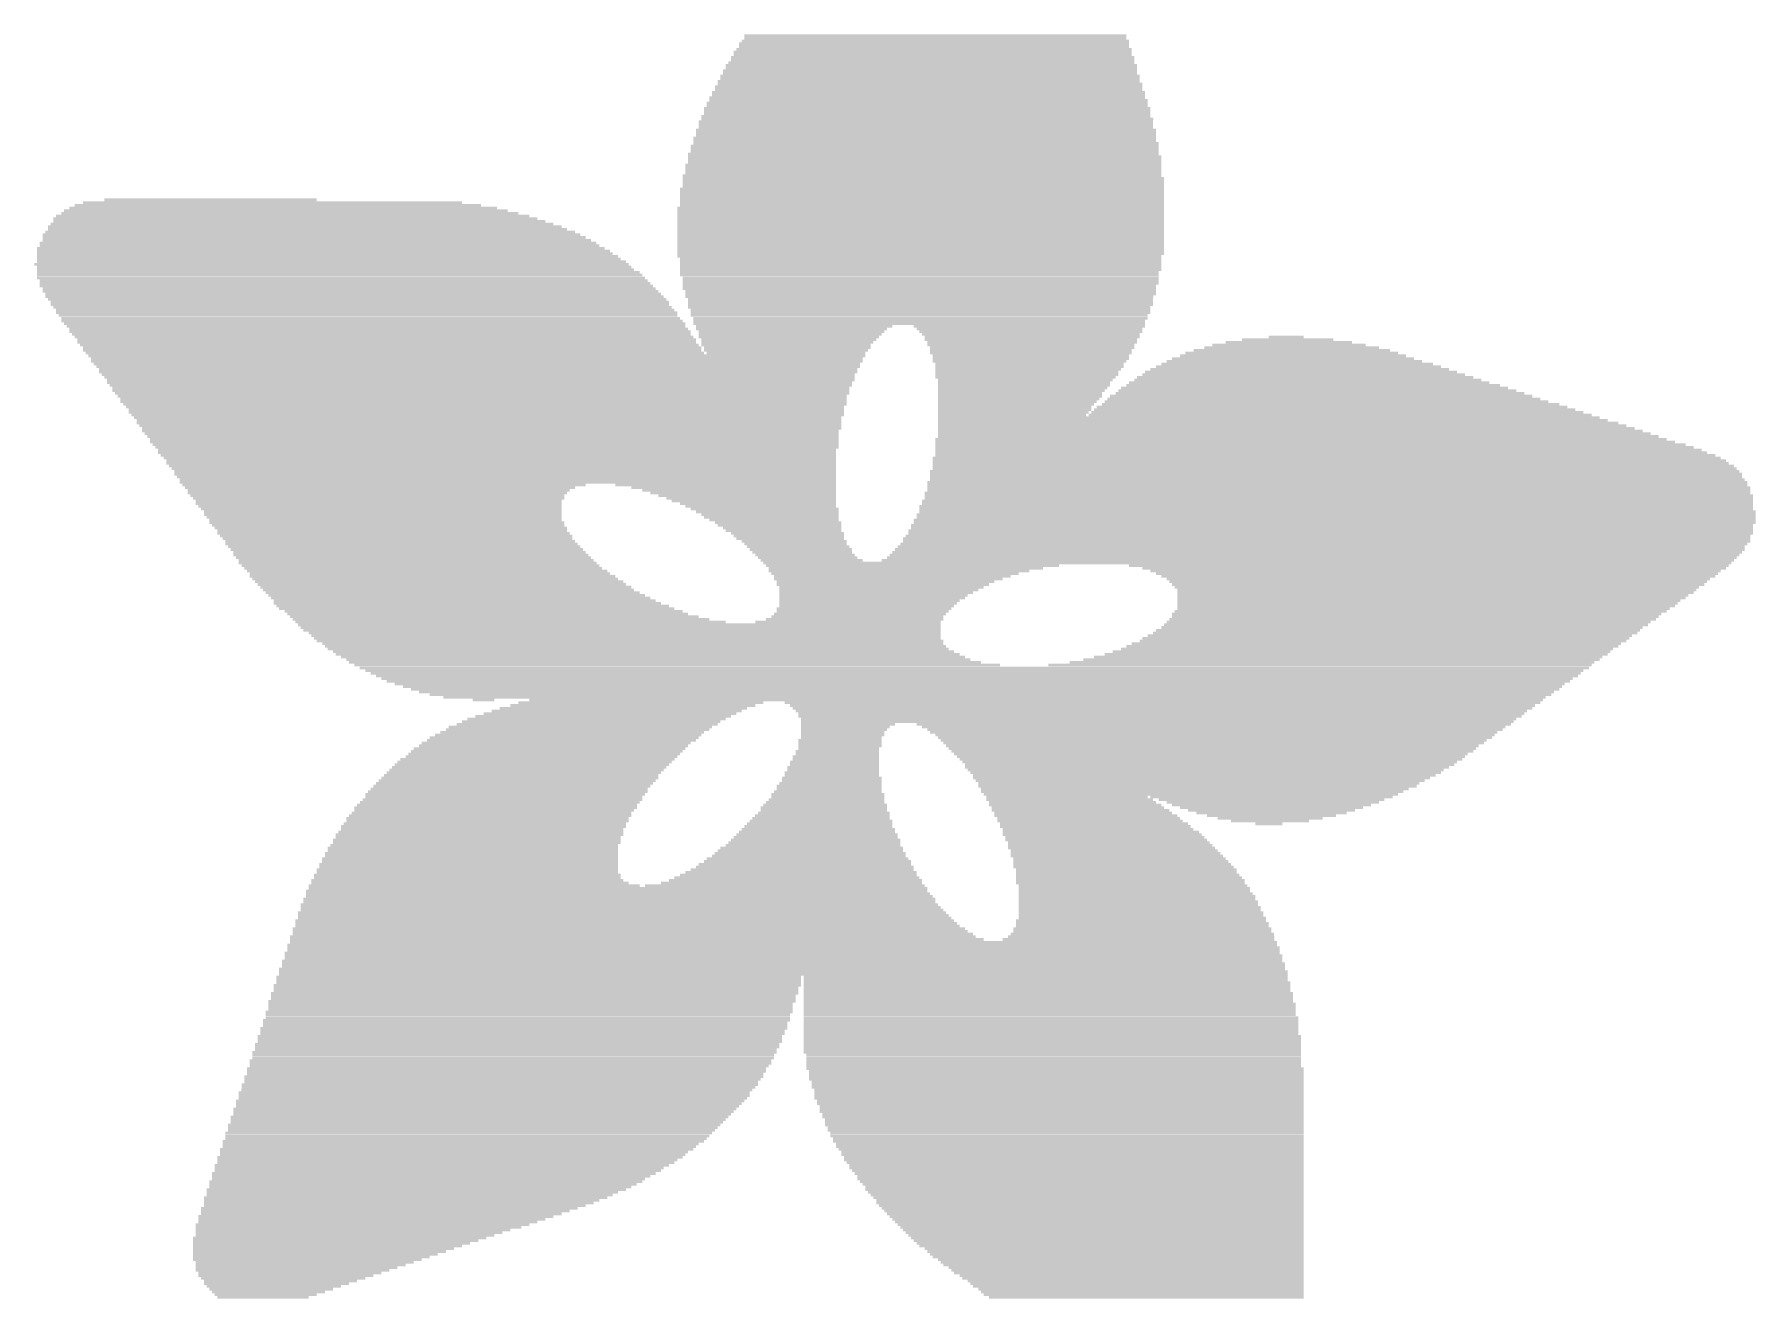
# Model space of a CAD drawing. Extents: x -8.2 to 37.1, y -7.3 to 38.8.
# Drawn here: x 9.394 to 14.271, y 4.914 to 8.495 of the extents above; entities that cross this region are included whole.
import ezdxf

# ---------------------------------------------------------------- set-up
doc = ezdxf.new("R2010")
doc.units = 0
doc.layers.add('21', color=40, linetype='CONTINUOUS')

# ---------------------------------------------------------------- blocks, each defined once
blk = doc.blocks.new('RECT')
blk.add_solid([(-0.5, -0.5), (0.5, -0.5), (-0.5, 0.5), (0.5, 0.5)])

msp = doc.modelspace()

# ---------------------------------------------------------------- block references
at = {"layer": '21'}
for p, xscale, yscale in [((11.9469, 8.4912), 1.082, 0.0076), ((11.9469, 8.4836), 1.082, 0.0076), ((11.9393, 8.4455), 1.1278, 0.0076), ((11.9393, 8.4379), 1.1278, 0.0076), ((11.9431, 8.4531), 1.1202, 0.0076), ((11.9431, 8.4684), 1.1049, 0.0076), ((11.9431, 8.4608), 1.1049, 0.0077), ((11.9469, 8.476), 1.0972, 0.0076), ((11.9317, 8.3922), 1.1735, 0.0076), ((11.9317, 8.3846), 1.1735, 0.0077), ((11.9355, 8.4074), 1.1659, 0.0076), ((11.9355, 8.3998), 1.1659, 0.0076), ((11.9355, 8.415), 1.1506, 0.0076), ((11.9393, 8.4303), 1.143, 0.0076), ((11.9393, 8.4227), 1.143, 0.0077), ((11.9279, 8.3465), 1.2115, 0.0077), ((11.9279, 8.3388), 1.2115, 0.0076), ((11.9279, 8.3617), 1.1963, 0.0076), ((11.9317, 8.3541), 1.2039, 0.0076), ((11.9317, 8.3769), 1.1887, 0.0076), ((11.9317, 8.3693), 1.1887, 0.0076), ((11.9241, 8.3007), 1.2497, 0.0076), ((11.9241, 8.2931), 1.2497, 0.0076), ((11.9241, 8.316), 1.2345, 0.0076), ((11.9279, 8.3084), 1.2421, 0.0077), ((11.9279, 8.3312), 1.2269, 0.0076), ((11.9279, 8.3236), 1.2269, 0.0076), ((11.9202, 8.2474), 1.2878, 0.0076), ((11.9202, 8.2398), 1.2878, 0.0076), ((11.9203, 8.2626), 1.2725, 0.0076), ((11.9241, 8.255), 1.2801, 0.0076), ((11.9241, 8.2855), 1.2649, 0.0076), ((11.9241, 8.2779), 1.2649, 0.0076), ((11.9241, 8.2703), 1.2649, 0.0077), ((11.9164, 8.2017), 1.3106, 0.0076), ((11.9164, 8.1941), 1.3106, 0.0077), ((11.9202, 8.2245), 1.303, 0.0076), ((11.9202, 8.2169), 1.303, 0.0076), ((11.9202, 8.2093), 1.303, 0.0076), ((11.9202, 8.2322), 1.2878, 0.0077), ((11.9127, 8.156), 1.3335, 0.0077), ((11.9165, 8.1483), 1.3411, 0.0076), ((11.9165, 8.1407), 1.3411, 0.0076), ((11.9165, 8.1788), 1.3259, 0.0076), ((11.9165, 8.1712), 1.3259, 0.0076), ((11.9165, 8.1636), 1.3259, 0.0076), ((11.9203, 8.1864), 1.3183, 0.0076), ((11.9088, 8.095), 1.3564, 0.0076), ((11.9126, 8.1255), 1.3488, 0.0076), ((11.9126, 8.1179), 1.3488, 0.0077), ((11.9126, 8.1102), 1.3488, 0.0076), ((11.9126, 8.1026), 1.3488, 0.0076), ((11.9165, 8.1331), 1.3411, 0.0076), ((11.9088, 8.0569), 1.3716, 0.0076), ((11.9088, 8.0493), 1.3716, 0.0076), ((11.9126, 8.0874), 1.364, 0.0076), ((11.9126, 8.0798), 1.364, 0.0077), ((11.9126, 8.0721), 1.364, 0.0076), ((11.9126, 8.0645), 1.364, 0.0076), ((10.1067, 7.9959), 1.2573, 0.0076), ((10.0991, 8.0036), 1.2115, 0.0077), ((10.0838, 8.0112), 1.1506, 0.0076), ((10.0686, 8.0188), 1.0744, 0.0076), ((9.8933, 8.0264), 0.602, 0.0076), ((11.905, 8.0036), 1.3792, 0.0077), ((11.905, 7.9959), 1.3792, 0.0076), ((11.9088, 8.0417), 1.3716, 0.0077), ((11.9088, 8.034), 1.3716, 0.0076), ((11.9088, 8.0264), 1.3716, 0.0076), ((11.9088, 8.0188), 1.3716, 0.0076), ((11.9088, 8.0112), 1.3716, 0.0076), ((10.16, 7.9502), 1.4554, 0.0076), ((10.1524, 7.9578), 1.425, 0.0076), ((10.1333, 7.9731), 1.3716, 0.0076), ((10.1448, 7.9655), 1.3945, 0.0077), ((10.1258, 7.9807), 1.3411, 0.0076), ((10.1181, 7.9883), 1.2954, 0.0076), ((11.905, 7.9883), 1.3792, 0.0076), ((11.905, 7.9807), 1.3792, 0.0076), ((11.905, 7.9731), 1.3792, 0.0076), ((11.905, 7.9655), 1.3792, 0.0077), ((11.905, 7.9578), 1.3792, 0.0076), ((11.905, 7.9502), 1.3792, 0.0076), ((10.1981, 7.9045), 1.5774, 0.0076), ((10.2019, 7.8969), 1.585, 0.0076), ((10.1791, 7.9274), 1.524, 0.0077), ((10.1867, 7.9197), 1.5392, 0.0076), ((10.1943, 7.9121), 1.5544, 0.0076), ((10.1753, 7.935), 1.5011, 0.0076), ((10.1677, 7.9426), 1.4707, 0.0076), ((11.905, 7.9426), 1.3792, 0.0076), ((11.905, 7.935), 1.3792, 0.0076), ((11.905, 7.9274), 1.3792, 0.0077), ((11.905, 7.9197), 1.3792, 0.0076), ((11.905, 7.9121), 1.3792, 0.0076), ((11.905, 7.9045), 1.3792, 0.0076), ((11.905, 7.8969), 1.3792, 0.0076), ((10.2057, 7.8893), 1.6078, 0.0077), ((10.2134, 7.8816), 1.6231, 0.0076), ((10.2172, 7.874), 1.6307, 0.0076), ((10.2248, 7.8664), 1.6459, 0.0076), ((10.2286, 7.8588), 1.6536, 0.0076), ((10.2362, 7.8512), 1.6688, 0.0077), ((11.905, 7.8893), 1.3792, 0.0077), ((11.905, 7.8816), 1.3792, 0.0076), ((11.905, 7.874), 1.3792, 0.0076), ((11.9012, 7.8664), 1.3716, 0.0076), ((11.905, 7.8588), 1.364, 0.0076), ((11.905, 7.8512), 1.364, 0.0077), ((10.2362, 7.8435), 1.684, 0.0076), ((10.2438, 7.8359), 1.684, 0.0076), ((10.2477, 7.8283), 1.6917, 0.0076), ((10.2553, 7.8207), 1.7069, 0.0076), ((10.2591, 7.8131), 1.7145, 0.0077), ((10.2629, 7.8054), 1.7221, 0.0076), ((11.905, 7.8435), 1.364, 0.0076), ((11.905, 7.8359), 1.364, 0.0076), ((11.905, 7.8283), 1.364, 0.0076), ((11.9012, 7.8207), 1.3564, 0.0076), ((11.9012, 7.8131), 1.3564, 0.0077), ((11.905, 7.8054), 1.3488, 0.0076), ((10.2705, 7.7978), 1.7222, 0.0076), ((10.2743, 7.7902), 1.7298, 0.0076), ((10.2781, 7.7826), 1.7374, 0.0076), ((10.2858, 7.775), 1.7373, 0.0077), ((10.2896, 7.7673), 1.7449, 0.0076), ((10.2972, 7.7597), 1.745, 0.0076), ((10.301, 7.7521), 1.7526, 0.0076), ((11.905, 7.7978), 1.3488, 0.0076), ((11.905, 7.7902), 1.3488, 0.0076), ((11.9012, 7.7826), 1.3411, 0.0076), ((11.9012, 7.775), 1.3411, 0.0077), ((11.905, 7.7673), 1.3335, 0.0076), ((11.905, 7.7597), 1.3335, 0.0076), ((11.9012, 7.7521), 1.3259, 0.0076), ((10.3086, 7.7445), 1.7526, 0.0076), ((10.3162, 7.7369), 1.7526, 0.0077), ((10.3162, 7.7292), 1.7526, 0.0076), ((10.3238, 7.7216), 1.7526, 0.0076), ((10.3315, 7.714), 1.7526, 0.0076), ((10.3353, 7.7064), 1.7602, 0.0076), ((11.905, 7.7445), 1.3182, 0.0076), ((11.905, 7.7369), 1.3182, 0.0077), ((11.905, 7.7292), 1.3182, 0.0076), ((11.9012, 7.7216), 1.3106, 0.0076), ((11.905, 7.714), 1.303, 0.0076), ((11.905, 7.7064), 1.303, 0.0076), ((10.3391, 7.6988), 1.7526, 0.0077), ((10.3467, 7.6911), 1.7526, 0.0076), ((10.3505, 7.6835), 1.7602, 0.0076), ((10.3581, 7.6759), 1.7602, 0.0076), ((10.3619, 7.6683), 1.7526, 0.0076), ((10.3696, 7.6607), 1.7526, 0.0077), ((10.3734, 7.653), 1.7602, 0.0076), ((11.9012, 7.6988), 1.2954, 0.0077), ((11.905, 7.6911), 1.2878, 0.0076), ((11.9012, 7.6835), 1.2802, 0.0076), ((11.9012, 7.6759), 1.2802, 0.0076), ((11.5392, 7.6607), 0.541, 0.0077), ((11.5469, 7.6683), 0.5563, 0.0076), ((11.5392, 7.653), 0.5258, 0.0076), ((12.2136, 7.6683), 0.6554, 0.0076), ((12.2136, 7.6607), 0.64, 0.0077), ((12.2174, 7.653), 0.6324, 0.0076), ((10.3772, 7.6454), 1.7526, 0.0076), ((10.3848, 7.6378), 1.7526, 0.0076), ((10.3924, 7.6302), 1.7526, 0.0076), ((10.3924, 7.6226), 1.7526, 0.0077), ((10.4, 7.6149), 1.7526, 0.0076), ((10.4077, 7.6073), 1.7526, 0.0076), ((11.5354, 7.6454), 0.5182, 0.0076), ((11.5316, 7.6378), 0.5106, 0.0076), ((11.5278, 7.6226), 0.4876, 0.0077), ((11.524, 7.6149), 0.48, 0.0076), ((11.5317, 7.6302), 0.4953, 0.0076), ((11.5278, 7.6073), 0.4724, 0.0076), ((12.2174, 7.6454), 0.6172, 0.0076), ((12.2212, 7.6378), 0.6096, 0.0076), ((12.2174, 7.6302), 0.602, 0.0076), ((12.2212, 7.6226), 0.5944, 0.0077), ((12.2174, 7.6149), 0.5868, 0.0076), ((12.2213, 7.6073), 0.5791, 0.0076), ((12.9566, 7.6073), 0.4953, 0.0076), ((12.9489, 7.6149), 0.4343, 0.0076), ((12.9489, 7.6226), 0.3581, 0.0077), ((12.9451, 7.6302), 0.2591, 0.0076), ((12.9413, 7.6378), 0.099, 0.0076), ((10.4077, 7.5997), 1.7526, 0.0076), ((10.4153, 7.5921), 1.7526, 0.0076), ((10.6477, 7.5845), 2.2022, 0.0077), ((10.6477, 7.5768), 2.187, 0.0076), ((10.6477, 7.5692), 2.187, 0.0076), ((10.6477, 7.5616), 2.1717, 0.0076), ((11.524, 7.5997), 0.4648, 0.0076), ((11.524, 7.5921), 0.4496, 0.0076), ((12.2175, 7.5997), 0.5715, 0.0076), ((12.2175, 7.5921), 0.5715, 0.0076), ((12.2174, 7.5845), 0.5562, 0.0077), ((12.2174, 7.5768), 0.5562, 0.0076), ((12.2136, 7.5692), 0.5486, 0.0076), ((12.2136, 7.5616), 0.5334, 0.0076), ((12.9718, 7.5616), 0.7696, 0.0076), ((12.9642, 7.5692), 0.7239, 0.0076), ((12.9604, 7.5768), 0.6858, 0.0076), ((12.9604, 7.5845), 0.6401, 0.0077), ((12.9566, 7.5921), 0.6019, 0.0076), ((12.9566, 7.5997), 0.5563, 0.0076), ((10.6515, 7.554), 2.164, 0.0076), ((10.6515, 7.5464), 2.1488, 0.0077), ((10.6515, 7.5387), 2.1488, 0.0076), ((10.6515, 7.5311), 2.1336, 0.0076), ((10.6553, 7.5235), 2.126, 0.0076), ((10.6591, 7.5159), 2.1184, 0.0076), ((10.6553, 7.5083), 2.1108, 0.0077), ((12.2136, 7.554), 0.5334, 0.0076), ((12.2098, 7.5464), 0.5258, 0.0077), ((12.206, 7.5387), 0.5182, 0.0076), ((12.206, 7.5311), 0.5182, 0.0076), ((12.2022, 7.5235), 0.5105, 0.0076), ((12.2022, 7.5159), 0.4953, 0.0076), ((12.1984, 7.5083), 0.4877, 0.0077), ((13.0061, 7.5083), 1.0211, 0.0077), ((13.0023, 7.5159), 0.983, 0.0076), ((12.9947, 7.5235), 0.9525, 0.0076), ((12.9908, 7.5311), 0.9144, 0.0076), ((12.9832, 7.5387), 0.8839, 0.0076), ((12.9794, 7.5464), 0.8458, 0.0077), ((12.9756, 7.554), 0.8078, 0.0076), ((10.6592, 7.5006), 2.1031, 0.0076), ((10.6592, 7.493), 2.0879, 0.0076), ((10.6592, 7.4854), 2.0879, 0.0076), ((10.663, 7.4778), 2.0803, 0.0076), ((10.6629, 7.4702), 2.065, 0.0077), ((10.6667, 7.4625), 2.0574, 0.0076), ((12.1984, 7.5006), 0.4877, 0.0076), ((12.1946, 7.493), 0.4801, 0.0076), ((12.1908, 7.4854), 0.4725, 0.0076), ((12.1869, 7.4778), 0.4648, 0.0076), ((12.1869, 7.4702), 0.4648, 0.0077), ((12.1831, 7.4625), 0.4572, 0.0076), ((13.048, 7.4625), 1.2268, 0.0076), ((13.0404, 7.4702), 1.1963, 0.0077), ((13.0366, 7.4778), 1.1583, 0.0076), ((13.029, 7.4854), 1.1277, 0.0076), ((13.0213, 7.493), 1.0973, 0.0076), ((13.0175, 7.5006), 1.0592, 0.0076), ((10.6667, 7.4549), 2.0574, 0.0076), ((10.6706, 7.4473), 2.0497, 0.0076), ((10.6706, 7.4397), 2.0345, 0.0076), ((10.6744, 7.4321), 2.0269, 0.0077), ((10.6744, 7.4244), 2.0269, 0.0076), ((10.6782, 7.4168), 2.0193, 0.0076), ((10.6782, 7.4092), 2.0041, 0.0076), ((12.1793, 7.4549), 0.4496, 0.0076), ((12.1755, 7.4473), 0.442, 0.0076), ((12.1717, 7.4397), 0.4344, 0.0076), ((12.1717, 7.4321), 0.4344, 0.0077), ((12.1679, 7.4244), 0.4267, 0.0076), ((12.1641, 7.4168), 0.4191, 0.0076), ((12.8918, 7.4092), 1.8745, 0.0076), ((13.0937, 7.4168), 1.425, 0.0076), ((13.0861, 7.4244), 1.3944, 0.0076), ((13.0785, 7.4321), 1.364, 0.0077), ((13.0709, 7.4397), 1.3335, 0.0076), ((13.067, 7.4473), 1.2954, 0.0076), ((13.0556, 7.4549), 1.2573, 0.0076), ((10.682, 7.4016), 1.9964, 0.0076), ((10.682, 7.394), 1.9964, 0.0077), ((10.6858, 7.3863), 1.9888, 0.0076), ((10.6896, 7.3787), 1.9812, 0.0076), ((10.6858, 7.3711), 1.9736, 0.0076), ((10.6896, 7.3635), 1.966, 0.0076), ((12.9184, 7.394), 1.9279, 0.0077), ((12.9527, 7.3711), 1.9965, 0.0076), ((12.9032, 7.4016), 1.8974, 0.0076), ((12.9299, 7.3863), 1.9507, 0.0076), ((12.9413, 7.3787), 1.9736, 0.0076), ((12.9642, 7.3635), 2.0193, 0.0076), ((10.6934, 7.3559), 1.9584, 0.0077), ((10.6973, 7.3482), 1.9507, 0.0076), ((10.6973, 7.3406), 1.9507, 0.0076), ((10.7011, 7.333), 1.9431, 0.0076), ((10.7049, 7.3254), 1.9355, 0.0076), ((10.7049, 7.3178), 1.9203, 0.0077), ((12.9832, 7.3482), 2.0726, 0.0076), ((12.9947, 7.3406), 2.0955, 0.0076), ((13.0099, 7.333), 2.126, 0.0076), ((13.0213, 7.3254), 2.1488, 0.0076), ((13.0328, 7.3178), 2.1717, 0.0077), ((12.9756, 7.3559), 2.0422, 0.0077), ((10.7049, 7.3101), 1.9203, 0.0076), ((10.7087, 7.3025), 1.9127, 0.0076), ((10.7125, 7.2949), 1.905, 0.0076), ((10.7163, 7.2873), 1.8974, 0.0076), ((10.7163, 7.2797), 1.8974, 0.0077), ((10.7201, 7.272), 1.8898, 0.0076), ((10.7239, 7.2644), 1.8822, 0.0076), ((13.0556, 7.2949), 2.2326, 0.0076), ((13.0633, 7.2873), 2.2479, 0.0076), ((13.0671, 7.2797), 2.2555, 0.0077), ((13.0747, 7.272), 2.2707, 0.0076), ((13.0785, 7.2644), 2.2784, 0.0076), ((13.0404, 7.3101), 2.1869, 0.0076), ((13.0518, 7.3025), 2.2098, 0.0076), ((10.7277, 7.2568), 1.8746, 0.0076), ((10.7277, 7.2492), 1.8746, 0.0076), ((10.7316, 7.2416), 1.8669, 0.0077), ((10.7354, 7.2339), 1.8593, 0.0076), ((10.7354, 7.2263), 1.8593, 0.0076), ((10.3848, 7.2187), 1.143, 0.0076), ((11.3526, 7.2187), 0.6249, 0.0076), ((13.0861, 7.2263), 2.3241, 0.0076), ((13.0861, 7.2187), 2.3241, 0.0076), ((13.0785, 7.2568), 2.2936, 0.0076), ((13.0823, 7.2492), 2.3012, 0.0076), ((13.0823, 7.2416), 2.3012, 0.0077), ((13.0861, 7.2339), 2.3088, 0.0076), ((10.3734, 7.2111), 1.1049, 0.0076), ((10.3696, 7.2035), 1.0821, 0.0077), ((10.3658, 7.1958), 1.0745, 0.0076), ((10.3658, 7.1882), 1.0591, 0.0076), ((10.3696, 7.1806), 1.0515, 0.0076), ((10.3696, 7.173), 1.0363, 0.0076), ((10.3696, 7.1654), 1.0363, 0.0077), ((11.3754, 7.2111), 0.5792, 0.0076), ((11.3907, 7.2035), 0.5487, 0.0077), ((11.4021, 7.1958), 0.5258, 0.0076), ((11.4135, 7.1882), 0.503, 0.0076), ((11.425, 7.1806), 0.4801, 0.0076), ((11.4326, 7.173), 0.4649, 0.0076), ((11.444, 7.1654), 0.442, 0.0077), ((13.0861, 7.173), 2.3546, 0.0076), ((13.0861, 7.1654), 2.3546, 0.0077), ((13.0861, 7.1958), 2.3394, 0.0076), ((13.0899, 7.1882), 2.347, 0.0076), ((13.0899, 7.1806), 2.347, 0.0076), ((13.0899, 7.2111), 2.3318, 0.0076), ((13.0899, 7.2035), 2.3318, 0.0077), ((10.3734, 7.1577), 1.0287, 0.0076), ((10.3772, 7.1501), 1.0211, 0.0076), ((10.381, 7.1425), 1.0134, 0.0076), ((10.381, 7.1349), 1.0134, 0.0076), ((10.3848, 7.1273), 1.0058, 0.0077), ((10.3886, 7.1196), 0.9982, 0.0076), ((11.4516, 7.1577), 0.4268, 0.0076), ((11.4631, 7.1501), 0.4191, 0.0076), ((11.4707, 7.1425), 0.4039, 0.0076), ((11.4783, 7.1349), 0.3886, 0.0076), ((11.4821, 7.1273), 0.381, 0.0077), ((11.4897, 7.1196), 0.3658, 0.0076), ((13.0785, 7.1196), 2.3851, 0.0076), ((13.0823, 7.1349), 2.3774, 0.0076), ((13.0823, 7.1273), 2.3774, 0.0077), ((13.0823, 7.1577), 2.3622, 0.0076), ((13.0823, 7.1501), 2.3622, 0.0076), ((13.0861, 7.1425), 2.3698, 0.0076), ((10.3924, 7.112), 1.0058, 0.0076), ((10.3962, 7.1044), 0.9982, 0.0076), ((10.4039, 7.0968), 0.9983, 0.0076), ((10.4077, 7.0892), 0.9906, 0.0077), ((10.4115, 7.0815), 0.9982, 0.0076), ((10.4191, 7.0739), 0.9982, 0.0076), ((11.5012, 7.112), 0.3581, 0.0076), ((11.505, 7.1044), 0.3505, 0.0076), ((11.5126, 7.0968), 0.3353, 0.0076), ((11.5164, 7.0892), 0.3277, 0.0077), ((11.5278, 7.0815), 0.32, 0.0076), ((11.5316, 7.0739), 0.3124, 0.0076), ((13.0595, 7.0739), 2.3927, 0.0076), ((13.0671, 7.0892), 2.3927, 0.0077), ((13.0671, 7.0815), 2.3927, 0.0076), ((13.0709, 7.1044), 2.3851, 0.0076), ((13.0709, 7.0968), 2.3851, 0.0076), ((13.0785, 7.112), 2.3851, 0.0076), ((10.4229, 7.0663), 0.9906, 0.0076), ((10.4305, 7.0587), 0.9906, 0.0076), ((10.4343, 7.0511), 0.9982, 0.0077), ((10.442, 7.0434), 0.9983, 0.0076), ((10.4496, 7.0358), 0.9982, 0.0076), ((10.4572, 7.0282), 0.9982, 0.0076), ((10.461, 7.0206), 1.0058, 0.0076), ((11.5354, 7.0663), 0.3048, 0.0076), ((11.5469, 7.0587), 0.2971, 0.0076), ((11.5507, 7.0511), 0.2895, 0.0077), ((11.5583, 7.0434), 0.2896, 0.0076), ((11.5659, 7.0358), 0.2896, 0.0076), ((11.5697, 7.0282), 0.282, 0.0076), ((11.5774, 7.0206), 0.2819, 0.0076), ((13.0213, 7.0206), 2.4079, 0.0076), ((13.029, 7.0282), 2.4079, 0.0076), ((13.0366, 7.0358), 2.4079, 0.0076), ((13.0404, 7.0434), 2.4003, 0.0076), ((13.048, 7.0511), 2.4003, 0.0077), ((13.0556, 7.0663), 2.4003, 0.0076), ((13.0556, 7.0587), 2.4003, 0.0076), ((10.4686, 7.013), 1.0058, 0.0077), ((10.4763, 7.0053), 1.0059, 0.0076), ((10.4801, 6.9977), 1.0135, 0.0076), ((10.4877, 6.9901), 1.0135, 0.0076), ((10.4953, 6.9825), 1.0134, 0.0076), ((10.5068, 6.9748), 1.0211, 0.0077), ((11.585, 7.013), 0.2819, 0.0077), ((11.5964, 7.0053), 0.2896, 0.0076), ((12.8308, 6.9977), 2.7432, 0.0076), ((11.8821, 6.9901), 0.8306, 0.0076), ((11.8631, 6.9825), 0.7772, 0.0076), ((11.8441, 6.9748), 0.7391, 0.0077), ((13.0023, 7.0053), 2.4155, 0.0076), ((13.0137, 7.013), 2.408, 0.0077), ((13.3452, 6.9901), 1.6993, 0.0076), ((13.3604, 6.9825), 1.6536, 0.0076), ((13.3642, 6.9748), 1.6154, 0.0077), ((10.5144, 6.9672), 1.0211, 0.0076), ((10.522, 6.9596), 1.0363, 0.0076), ((10.5296, 6.952), 1.0363, 0.0076), ((10.541, 6.9444), 1.044, 0.0076), ((10.5487, 6.9367), 1.0439, 0.0077), ((10.5601, 6.9291), 1.0515, 0.0076), ((10.5677, 6.9215), 1.0516, 0.0076), ((11.8326, 6.9672), 0.701, 0.0076), ((11.825, 6.9596), 0.6706, 0.0076), ((11.8136, 6.952), 0.6477, 0.0076), ((11.8059, 6.9444), 0.6172, 0.0076), ((11.7983, 6.9367), 0.602, 0.0077), ((11.7945, 6.9291), 0.5792, 0.0076), ((11.7869, 6.9215), 0.5639, 0.0076), ((13.368, 6.9672), 1.5926, 0.0076), ((13.3719, 6.9596), 1.5697, 0.0076), ((13.3719, 6.952), 1.5393, 0.0076), ((13.3718, 6.9444), 1.524, 0.0076), ((13.3719, 6.9367), 1.5087, 0.0077), ((13.3681, 6.9291), 1.4859, 0.0076), ((13.3681, 6.9215), 1.4707, 0.0076), ((10.5791, 6.9139), 1.0592, 0.0076), ((10.5905, 6.9063), 1.0668, 0.0076), ((10.602, 6.8986), 1.0744, 0.0077), ((10.6134, 6.891), 1.082, 0.0076), ((10.6211, 6.8834), 1.0973, 0.0076), ((10.6363, 6.8758), 1.1125, 0.0076), ((11.7793, 6.9139), 0.5487, 0.0076), ((11.7716, 6.9063), 0.5334, 0.0076), ((11.7678, 6.8986), 0.5258, 0.0077), ((11.7602, 6.891), 0.5106, 0.0076), ((11.7564, 6.8834), 0.503, 0.0076), ((11.7526, 6.8758), 0.4953, 0.0076), ((13.3642, 6.9139), 1.463, 0.0076), ((13.3566, 6.9063), 1.4478, 0.0076), ((13.3528, 6.8986), 1.4402, 0.0077), ((13.3452, 6.891), 1.4249, 0.0076), ((13.3414, 6.8834), 1.4173, 0.0076), ((13.3376, 6.8758), 1.4097, 0.0076), ((10.6477, 6.8682), 1.1202, 0.0076), ((10.6668, 6.8605), 1.1277, 0.0077), ((10.6782, 6.8529), 1.1354, 0.0076), ((10.6972, 6.8453), 1.1582, 0.0076), ((10.7163, 6.8377), 1.1811, 0.0076), ((10.7429, 6.8301), 1.2192, 0.0076), ((11.6993, 6.8301), 0.5257, 0.0076), ((11.7183, 6.8377), 0.503, 0.0076), ((11.726, 6.8453), 0.4877, 0.0076), ((11.7336, 6.8529), 0.4877, 0.0076), ((11.745, 6.8682), 0.4953, 0.0076), ((11.7412, 6.8605), 0.4877, 0.0077), ((13.288, 6.8301), 1.3716, 0.0076), ((13.2995, 6.8377), 1.3793, 0.0076), ((13.3109, 6.8529), 1.3868, 0.0076), ((13.3071, 6.8453), 1.3792, 0.0076), ((13.3223, 6.8605), 1.3944, 0.0077), ((13.33, 6.8682), 1.3945, 0.0076), ((11.0516, 6.8224), 1.8211, 0.0077), ((11.0554, 6.8148), 1.8135, 0.0076), ((11.0592, 6.8072), 1.8059, 0.0076), ((11.0668, 6.7996), 1.7907, 0.0076), ((11.0706, 6.792), 1.783, 0.0076), ((11.0744, 6.7844), 1.7754, 0.0077), ((11.0821, 6.7767), 1.7755, 0.0076), ((13.2156, 6.7767), 1.3792, 0.0076), ((13.2233, 6.7844), 1.3793, 0.0077), ((13.2347, 6.792), 1.3716, 0.0076), ((13.2499, 6.7996), 1.3716, 0.0076), ((13.2575, 6.8072), 1.3716, 0.0076), ((13.269, 6.8148), 1.364, 0.0076), ((13.2804, 6.8224), 1.3716, 0.0077), ((11.0897, 6.7691), 1.7603, 0.0076), ((11.0973, 6.7615), 1.7602, 0.0076), ((11.1049, 6.7539), 1.7602, 0.0076), ((11.1201, 6.7463), 1.7602, 0.0077), ((11.1316, 6.7386), 1.7679, 0.0076), ((11.1468, 6.731), 1.7678, 0.0076), ((13.1166, 6.731), 1.4402, 0.0076), ((13.1395, 6.7386), 1.4249, 0.0076), ((13.1547, 6.7463), 1.4097, 0.0077), ((13.1699, 6.7539), 1.3944, 0.0076), ((13.1852, 6.7615), 1.3945, 0.0076), ((13.1966, 6.7691), 1.3868, 0.0076), ((11.1621, 6.7234), 1.7679, 0.0076), ((11.1811, 6.7158), 1.7907, 0.0076), ((11.2154, 6.7082), 1.8288, 0.0077), ((12.0574, 6.7005), 3.4824, 0.0076), ((12.0574, 6.6929), 3.4518, 0.0076), ((12.0612, 6.6853), 3.429, 0.0076), ((12.065, 6.6777), 3.4062, 0.0076), ((13.0366, 6.7082), 1.5393, 0.0077), ((13.0709, 6.7158), 1.4859, 0.0076), ((13.0975, 6.7234), 1.463, 0.0076), ((12.065, 6.6701), 3.3756, 0.0077), ((12.0688, 6.6624), 3.3528, 0.0076), ((12.0727, 6.6548), 3.3147, 0.0076), ((12.0803, 6.6472), 3.2843, 0.0076), ((12.0879, 6.6396), 3.2537, 0.0076), ((12.0917, 6.632), 3.2156, 0.0077), ((12.1031, 6.6243), 3.1776, 0.0076), ((12.1145, 6.6167), 3.1242, 0.0076), ((10.6668, 6.6091), 0.0609, 0.0076), ((11.063, 6.5862), 0.701, 0.0076), ((11.0897, 6.5939), 0.6935, 0.0077), ((11.1125, 6.6015), 0.6934, 0.0076), ((12.2327, 6.6091), 2.8727, 0.0076), ((12.5908, 6.6015), 2.1412, 0.0076), ((12.5908, 6.5939), 2.1108, 0.0077), ((12.5907, 6.5862), 2.0955, 0.0076), ((10.9411, 6.5329), 0.7467, 0.0076), ((10.9601, 6.5405), 0.7392, 0.0076), ((10.9716, 6.5481), 0.7315, 0.0076), ((10.9868, 6.5558), 0.7315, 0.0077), ((11.0059, 6.5634), 0.7239, 0.0076), ((11.0249, 6.571), 0.7163, 0.0076), ((11.044, 6.5786), 0.7087, 0.0076), ((12.587, 6.5786), 2.0726, 0.0076), ((12.587, 6.571), 2.0574, 0.0076), ((12.5832, 6.5634), 2.0498, 0.0076), ((12.5793, 6.5558), 2.0269, 0.0077), ((12.5755, 6.5481), 2.0193, 0.0076), ((11.6993, 6.5405), 0.2667, 0.0076), ((11.6917, 6.5329), 0.2515, 0.0076), ((12.7356, 6.5405), 1.684, 0.0076), ((12.7355, 6.5329), 1.6535, 0.0076), ((10.8725, 6.4872), 0.762, 0.0076), ((10.8877, 6.4948), 0.762, 0.0076), ((10.8953, 6.5024), 0.762, 0.0076), ((10.9068, 6.51), 0.7544, 0.0076), ((10.9182, 6.5177), 0.7468, 0.0077), ((10.9335, 6.5253), 0.7467, 0.0076), ((11.6764, 6.4948), 0.2362, 0.0076), ((11.6764, 6.4872), 0.2362, 0.0076), ((11.6878, 6.5253), 0.2438, 0.0076), ((11.684, 6.5177), 0.2362, 0.0077), ((11.684, 6.51), 0.2362, 0.0076), ((11.6802, 6.5024), 0.2286, 0.0076), ((12.7393, 6.5253), 1.6307, 0.0076), ((12.7356, 6.5177), 1.6078, 0.0077), ((12.7394, 6.51), 1.585, 0.0076), ((12.7393, 6.5024), 1.5697, 0.0076), ((12.7355, 6.4948), 1.5469, 0.0076), ((12.7356, 6.4872), 1.5316, 0.0076), ((10.8115, 6.4338), 0.7772, 0.0076), ((10.8192, 6.4415), 0.7773, 0.0077), ((10.8306, 6.4491), 0.7696, 0.0076), ((10.8382, 6.4567), 0.7696, 0.0076), ((10.8458, 6.4643), 0.7696, 0.0076), ((10.8534, 6.4719), 0.7696, 0.0076), ((10.8649, 6.4796), 0.762, 0.0077), ((11.6612, 6.4338), 0.2515, 0.0076), ((11.665, 6.4491), 0.2439, 0.0076), ((11.665, 6.4415), 0.2439, 0.0077), ((11.6688, 6.4643), 0.2362, 0.0076), ((11.6688, 6.4567), 0.2362, 0.0076), ((11.6764, 6.4796), 0.2362, 0.0077), ((11.6726, 6.4719), 0.2286, 0.0076), ((12.7317, 6.4796), 1.5087, 0.0077), ((12.7317, 6.4719), 1.4935, 0.0076), ((12.7317, 6.4643), 1.4783, 0.0076), ((12.7279, 6.4567), 1.4555, 0.0076), ((12.7279, 6.4491), 1.4401, 0.0076), ((12.7279, 6.4415), 1.4249, 0.0077), ((12.7241, 6.4338), 1.4021, 0.0076), ((10.7696, 6.3881), 0.7848, 0.0076), ((10.7734, 6.3957), 0.7772, 0.0076), ((10.7811, 6.4034), 0.7773, 0.0077), ((10.7887, 6.411), 0.7773, 0.0076), ((10.7963, 6.4186), 0.7772, 0.0076), ((10.8039, 6.4262), 0.7772, 0.0076), ((11.6536, 6.3881), 0.2819, 0.0076), ((11.6536, 6.4034), 0.2667, 0.0077), ((11.6536, 6.3957), 0.2667, 0.0076), ((11.6574, 6.4186), 0.2591, 0.0076), ((11.6574, 6.411), 0.2591, 0.0076), ((11.6612, 6.4262), 0.2515, 0.0076), ((12.7241, 6.4262), 1.3869, 0.0076), ((12.7165, 6.4186), 1.3716, 0.0076), ((12.7127, 6.411), 1.3488, 0.0076), ((12.7127, 6.4034), 1.3335, 0.0077), ((12.7089, 6.3957), 1.3106, 0.0076), ((12.7013, 6.3881), 1.2954, 0.0076), ((10.7277, 6.3424), 0.7924, 0.0076), ((10.7354, 6.35), 0.7925, 0.0076), ((10.7392, 6.3576), 0.7849, 0.0076), ((10.7468, 6.3653), 0.7849, 0.0077), ((10.7544, 6.3729), 0.7849, 0.0076), ((10.762, 6.3805), 0.7848, 0.0076), ((11.6421, 6.3424), 0.32, 0.0076), ((11.6421, 6.35), 0.3048, 0.0076), ((11.6459, 6.3653), 0.2972, 0.0077), ((11.6459, 6.3576), 0.2972, 0.0076), ((11.6497, 6.3729), 0.2896, 0.0076), ((11.6536, 6.3805), 0.2819, 0.0076), ((12.6974, 6.3805), 1.2725, 0.0076), ((12.6936, 6.3729), 1.2497, 0.0076), ((12.6898, 6.3653), 1.2421, 0.0077), ((12.6822, 6.3576), 1.2116, 0.0076), ((12.6746, 6.35), 1.1964, 0.0076), ((12.6708, 6.3424), 1.1734, 0.0076), ((10.6896, 6.2891), 0.7924, 0.0077), ((10.7011, 6.3043), 0.8001, 0.0076), ((10.6973, 6.2967), 0.7925, 0.0076), ((10.7049, 6.3119), 0.7925, 0.0076), ((10.7125, 6.3195), 0.7925, 0.0076), ((10.7201, 6.3272), 0.7925, 0.0077), ((10.7239, 6.3348), 0.7848, 0.0076), ((11.6307, 6.2891), 0.3734, 0.0077), ((11.6307, 6.3043), 0.3581, 0.0076), ((11.6307, 6.2967), 0.3581, 0.0076), ((11.6345, 6.3119), 0.3505, 0.0076), ((11.6345, 6.3195), 0.3353, 0.0076), ((11.6383, 6.3272), 0.3276, 0.0077), ((11.6421, 6.3348), 0.32, 0.0076), ((12.3203, 6.3348), 0.4572, 0.0076), ((12.3279, 6.3272), 0.4724, 0.0077), ((12.3355, 6.3195), 0.4724, 0.0076), ((12.3432, 6.3119), 0.4877, 0.0076), ((12.3583, 6.2967), 0.5029, 0.0076), ((12.3508, 6.3043), 0.4877, 0.0076), ((12.366, 6.2891), 0.503, 0.0077), ((12.8994, 6.3348), 0.6858, 0.0076), ((12.8994, 6.3272), 0.64, 0.0077), ((12.9032, 6.3195), 0.602, 0.0076), ((12.8994, 6.3119), 0.5638, 0.0076), ((12.8994, 6.3043), 0.5182, 0.0076), ((12.8994, 6.2967), 0.4724, 0.0076), ((12.8994, 6.2891), 0.4268, 0.0077), ((10.6668, 6.251), 0.8077, 0.0077), ((10.663, 6.2433), 0.8001, 0.0076), ((10.6706, 6.2586), 0.8001, 0.0076), ((10.6782, 6.2738), 0.8001, 0.0076), ((10.6782, 6.2662), 0.8001, 0.0076), ((10.6858, 6.2814), 0.8001, 0.0076), ((11.6155, 6.2433), 0.4343, 0.0076), ((11.6155, 6.251), 0.4191, 0.0077), ((11.6193, 6.2586), 0.4115, 0.0076), ((11.6231, 6.2662), 0.4039, 0.0076), ((11.6231, 6.2738), 0.3887, 0.0076), ((11.6269, 6.2814), 0.381, 0.0076), ((12.3736, 6.2814), 0.5182, 0.0076), ((12.3813, 6.2738), 0.5181, 0.0076), ((12.3851, 6.2662), 0.5257, 0.0076), ((12.3965, 6.2586), 0.5334, 0.0076), ((12.4003, 6.251), 0.541, 0.0077), ((12.4079, 6.2433), 0.541, 0.0076), ((12.8994, 6.2814), 0.3658, 0.0076), ((12.8956, 6.2738), 0.2972, 0.0076), ((12.8956, 6.2662), 0.221, 0.0076), ((12.8918, 6.2586), 0.0762, 0.0076), ((10.6363, 6.19), 0.8229, 0.0076), ((10.6401, 6.1976), 0.8153, 0.0076), ((10.6477, 6.2129), 0.8154, 0.0077), ((10.6477, 6.2052), 0.8154, 0.0076), ((10.6553, 6.2281), 0.8154, 0.0076), ((10.6515, 6.2205), 0.8078, 0.0076), ((10.6592, 6.2357), 0.8077, 0.0076), ((11.5964, 6.19), 0.5182, 0.0076), ((11.6002, 6.1976), 0.4953, 0.0076), ((11.604, 6.2052), 0.4876, 0.0076), ((11.6078, 6.2129), 0.48, 0.0077), ((11.6078, 6.2205), 0.4648, 0.0076), ((11.6116, 6.2281), 0.4572, 0.0076), ((11.6116, 6.2357), 0.442, 0.0076), ((12.4156, 6.2357), 0.5563, 0.0076), ((12.4194, 6.2281), 0.5639, 0.0076), ((12.4269, 6.2205), 0.5639, 0.0076), ((12.4307, 6.2129), 0.5715, 0.0077), ((12.4383, 6.2052), 0.5715, 0.0076), ((12.4422, 6.1976), 0.5792, 0.0076), ((12.446, 6.19), 0.5868, 0.0076), ((10.6248, 6.1443), 0.8458, 0.0076), ((10.6286, 6.1595), 0.8382, 0.0076), ((10.6286, 6.1519), 0.8382, 0.0076), ((10.6325, 6.1748), 0.8305, 0.0077), ((10.6325, 6.1671), 0.8305, 0.0076), ((10.6363, 6.1824), 0.8229, 0.0076), ((11.5773, 6.1443), 0.602, 0.0076), ((11.585, 6.1519), 0.5867, 0.0076), ((11.585, 6.1595), 0.5715, 0.0076), ((11.5888, 6.1671), 0.5487, 0.0076), ((11.5926, 6.1748), 0.541, 0.0077), ((11.5926, 6.1824), 0.5258, 0.0076), ((12.4612, 6.1671), 0.6019, 0.0076), ((12.4537, 6.1824), 0.5867, 0.0076), ((12.4575, 6.1748), 0.5943, 0.0077), ((12.4689, 6.1595), 0.602, 0.0076), ((12.4727, 6.1519), 0.6096, 0.0076), ((12.4765, 6.1443), 0.6172, 0.0076), ((10.6211, 6.0986), 0.8839, 0.0077), ((10.6211, 6.1138), 0.8687, 0.0076), ((10.6211, 6.1062), 0.8687, 0.0076), ((10.621, 6.129), 0.8534, 0.0076), ((10.621, 6.1214), 0.8534, 0.0076), ((10.6248, 6.1367), 0.8458, 0.0077), ((11.5507, 6.0986), 0.7163, 0.0077), ((11.5545, 6.1062), 0.6934, 0.0076), ((11.5583, 6.1138), 0.6706, 0.0076), ((11.5659, 6.1214), 0.6554, 0.0076), ((11.5697, 6.129), 0.6324, 0.0076), ((11.5773, 6.1367), 0.6172, 0.0077), ((12.4803, 6.1367), 0.6248, 0.0077), ((12.4955, 6.1062), 0.6401, 0.0076), ((12.4993, 6.0986), 0.6477, 0.0077), ((12.4879, 6.129), 0.6248, 0.0076), ((12.4879, 6.1214), 0.6248, 0.0076), ((12.4918, 6.1138), 0.6325, 0.0076), ((11.0516, 6.0452), 1.7907, 0.0076), ((11.0439, 6.0681), 1.7602, 0.0076), ((11.0478, 6.0605), 1.7679, 0.0077), ((11.0516, 6.0528), 1.7755, 0.0076), ((11.0477, 6.0757), 1.7526, 0.0076), ((10.6401, 6.0833), 0.9373, 0.0076), ((10.6287, 6.0909), 0.8991, 0.0076), ((11.5202, 6.0833), 0.7925, 0.0076), ((11.5393, 6.0909), 0.7391, 0.0076), ((12.4993, 6.0909), 0.6477, 0.0076), ((12.5069, 6.0833), 0.6477, 0.0076), ((12.5107, 6.0757), 0.6553, 0.0076), ((12.5107, 6.0681), 0.6553, 0.0076), ((12.5146, 6.0605), 0.663, 0.0077), ((12.5184, 6.0528), 0.6706, 0.0076), ((12.5184, 6.0452), 0.6706, 0.0076), ((11.0592, 6.0071), 1.8364, 0.0076), ((11.063, 5.9995), 1.844, 0.0076), ((11.0516, 6.03), 1.8059, 0.0076), ((11.0554, 6.0224), 1.8135, 0.0077), ((11.0592, 6.0147), 1.8212, 0.0076), ((11.0516, 6.0376), 1.7907, 0.0076), ((12.5222, 6.0376), 0.6782, 0.0076), ((12.5222, 6.03), 0.6782, 0.0076), ((12.526, 6.0224), 0.6858, 0.0077), ((12.526, 6.0147), 0.6858, 0.0076), ((12.5298, 6.0071), 0.6934, 0.0076), ((12.5298, 5.9995), 0.6934, 0.0076), ((11.0782, 5.9614), 1.905, 0.0076), ((11.082, 5.9538), 1.9126, 0.0076), ((11.0897, 5.9462), 1.9279, 0.0077), ((11.0706, 5.9766), 1.8746, 0.0076), ((11.0744, 5.969), 1.8822, 0.0076), ((11.0668, 5.9843), 1.8669, 0.0077), ((11.0668, 5.9919), 1.8516, 0.0076), ((12.5336, 5.9462), 0.7467, 0.0077), ((12.5336, 5.9614), 0.7315, 0.0076), ((12.5336, 5.9538), 0.7315, 0.0076), ((12.5336, 5.9766), 0.7163, 0.0076), ((12.5336, 5.969), 0.7163, 0.0076), ((12.5299, 5.9843), 0.7087, 0.0077), ((12.5336, 5.9919), 0.7011, 0.0076), ((11.5126, 5.9157), 2.8041, 0.0076), ((11.5164, 5.9081), 2.8118, 0.0077), ((11.5164, 5.9004), 2.8118, 0.0076), ((11.0897, 5.9385), 1.9431, 0.0076), ((11.1011, 5.9309), 1.966, 0.0076), ((11.5164, 5.9233), 2.7965, 0.0076), ((12.5222, 5.9309), 0.7696, 0.0076), ((12.5298, 5.9385), 0.7544, 0.0076), ((11.5126, 5.87), 2.8347, 0.0077), ((11.5164, 5.8623), 2.8423, 0.0076), ((11.5164, 5.8547), 2.8423, 0.0076), ((11.5126, 5.8928), 2.8194, 0.0076), ((11.5164, 5.8852), 2.827, 0.0076), ((11.5164, 5.8776), 2.827, 0.0076), ((10.8192, 5.8014), 1.4935, 0.0076), ((10.823, 5.8242), 1.4859, 0.0076), ((10.823, 5.8166), 1.4859, 0.0076), ((10.823, 5.809), 1.4859, 0.0076), ((11.5126, 5.8471), 2.8499, 0.0076), ((11.5164, 5.8395), 2.8575, 0.0076), ((11.5164, 5.8319), 2.8575, 0.0077), ((12.2593, 5.8242), 1.3716, 0.0076), ((12.2593, 5.8166), 1.3716, 0.0076), ((12.2631, 5.809), 1.3792, 0.0076), ((12.2631, 5.8014), 1.3792, 0.0076), ((10.8039, 5.7557), 1.4936, 0.0077), ((10.8116, 5.7785), 1.4935, 0.0076), ((10.8078, 5.7709), 1.4859, 0.0076), ((10.8078, 5.7633), 1.4859, 0.0076), ((10.8154, 5.7938), 1.4859, 0.0077), ((10.8154, 5.7861), 1.4859, 0.0076), ((12.2631, 5.7938), 1.3792, 0.0077), ((12.2631, 5.7861), 1.3792, 0.0076), ((12.267, 5.7785), 1.3869, 0.0076), ((12.267, 5.7709), 1.3869, 0.0076), ((12.267, 5.7633), 1.3869, 0.0076), ((12.267, 5.7557), 1.3869, 0.0077), ((10.7887, 5.7023), 1.4935, 0.0076), ((10.7963, 5.7252), 1.4935, 0.0076), ((10.7925, 5.7176), 1.4859, 0.0077), ((10.7925, 5.7099), 1.4859, 0.0076), ((10.8001, 5.748), 1.4859, 0.0076), ((10.8001, 5.7404), 1.4859, 0.0076), ((10.8001, 5.7328), 1.4859, 0.0076), ((12.2708, 5.748), 1.3945, 0.0076), ((12.2708, 5.7404), 1.3945, 0.0076), ((12.2708, 5.7328), 1.3945, 0.0076), ((12.2708, 5.7252), 1.3945, 0.0076), ((12.2708, 5.7176), 1.3945, 0.0077), ((12.2746, 5.7099), 1.4021, 0.0076), ((12.2746, 5.7023), 1.4021, 0.0076), ((10.7697, 5.6566), 1.4859, 0.0076), ((10.7811, 5.6795), 1.4935, 0.0077), ((10.7773, 5.6718), 1.4859, 0.0076), ((10.7773, 5.6642), 1.4859, 0.0076), ((10.7849, 5.6947), 1.4859, 0.0076), ((10.7849, 5.6871), 1.4859, 0.0076), ((12.2746, 5.6947), 1.4021, 0.0076), ((12.2746, 5.6871), 1.4021, 0.0076), ((12.2746, 5.6795), 1.4021, 0.0077), ((12.2746, 5.6718), 1.4021, 0.0076), ((12.2746, 5.6642), 1.4021, 0.0076), ((12.2784, 5.6566), 1.4097, 0.0076), ((10.7544, 5.6109), 1.4859, 0.0076), ((10.762, 5.6337), 1.4859, 0.0076), ((10.762, 5.6261), 1.4859, 0.0076), ((10.7582, 5.6185), 1.4783, 0.0076), ((10.7697, 5.649), 1.4859, 0.0076), ((10.7697, 5.6414), 1.4859, 0.0077), ((12.2784, 5.649), 1.4097, 0.0076), ((12.2784, 5.6414), 1.4097, 0.0077), ((12.2784, 5.6337), 1.4097, 0.0076), ((12.2784, 5.6261), 1.4097, 0.0076), ((12.2784, 5.6185), 1.4097, 0.0076), ((12.2784, 5.6109), 1.4097, 0.0076), ((10.7315, 5.5652), 1.4706, 0.0077), ((10.7315, 5.5575), 1.4706, 0.0076), ((10.743, 5.588), 1.4783, 0.0076), ((10.743, 5.5804), 1.4783, 0.0076), ((10.7392, 5.5728), 1.4707, 0.0076), ((10.7506, 5.6033), 1.4783, 0.0077), ((10.7506, 5.5956), 1.4783, 0.0076), ((12.2859, 5.5652), 1.4097, 0.0077), ((12.2822, 5.6033), 1.4021, 0.0077), ((12.2822, 5.5956), 1.4021, 0.0076), ((12.2822, 5.588), 1.4021, 0.0076), ((12.2822, 5.5804), 1.4021, 0.0076), ((12.2822, 5.5728), 1.4021, 0.0076), ((12.2898, 5.5575), 1.402, 0.0076), ((10.7125, 5.5194), 1.4631, 0.0076), ((10.7087, 5.5118), 1.4555, 0.0076), ((10.7239, 5.5423), 1.4706, 0.0076), ((10.7201, 5.5347), 1.463, 0.0076), ((10.7163, 5.5271), 1.4554, 0.0077), ((10.7277, 5.5499), 1.463, 0.0076), ((12.2898, 5.5499), 1.402, 0.0076), ((12.2898, 5.5423), 1.402, 0.0076), ((12.2898, 5.5347), 1.402, 0.0076), ((12.2936, 5.5271), 1.3944, 0.0077), ((12.2936, 5.5194), 1.3944, 0.0076), ((12.2936, 5.5118), 1.3944, 0.0076), ((10.6858, 5.4737), 1.4402, 0.0076), ((10.682, 5.4661), 1.4326, 0.0076), ((10.6782, 5.4585), 1.4249, 0.0076), ((10.6972, 5.4966), 1.4478, 0.0076), ((10.6972, 5.4889), 1.4478, 0.0077), ((10.6934, 5.4813), 1.4402, 0.0076), ((10.7048, 5.5042), 1.4478, 0.0076), ((12.2974, 5.5042), 1.3868, 0.0076), ((12.2974, 5.4966), 1.3868, 0.0076), ((12.2974, 5.4889), 1.3868, 0.0077), ((12.2974, 5.4813), 1.3868, 0.0076), ((12.3012, 5.4737), 1.3792, 0.0076), ((12.3012, 5.4661), 1.3792, 0.0076), ((12.305, 5.4585), 1.3716, 0.0076), ((10.6554, 5.428), 1.4097, 0.0076), ((10.6515, 5.4204), 1.402, 0.0076), ((10.6477, 5.4127), 1.3944, 0.0077), ((10.6706, 5.4508), 1.4249, 0.0077), ((10.6668, 5.4432), 1.4173, 0.0076), ((10.663, 5.4356), 1.4097, 0.0076), ((12.305, 5.4508), 1.3716, 0.0077), ((12.305, 5.4432), 1.3716, 0.0076), ((12.3089, 5.4356), 1.3639, 0.0076), ((12.3089, 5.428), 1.3639, 0.0076), ((12.3127, 5.4204), 1.3563, 0.0076), ((12.3127, 5.4127), 1.3563, 0.0077), ((10.6248, 5.3823), 1.3792, 0.0076), ((10.621, 5.3746), 1.3716, 0.0077), ((10.6172, 5.367), 1.364, 0.0076), ((10.6401, 5.4051), 1.3945, 0.0076), ((10.6363, 5.3975), 1.3869, 0.0076), ((10.6325, 5.3899), 1.3793, 0.0076), ((12.3127, 5.4051), 1.3563, 0.0076), ((12.3165, 5.3975), 1.3487, 0.0076), ((12.3165, 5.3899), 1.3487, 0.0076), ((12.3203, 5.3823), 1.3411, 0.0076), ((12.3203, 5.3746), 1.3411, 0.0077), ((12.324, 5.367), 1.3335, 0.0076), ((10.5715, 5.3137), 1.3182, 0.0076), ((10.5906, 5.3365), 1.3411, 0.0077), ((10.583, 5.3289), 1.3259, 0.0076), ((10.5791, 5.3213), 1.3182, 0.0076), ((10.6096, 5.3594), 1.364, 0.0076), ((10.602, 5.3518), 1.3487, 0.0076), ((10.5982, 5.3442), 1.3411, 0.0076), ((12.324, 5.3594), 1.3335, 0.0076), ((12.3279, 5.3518), 1.3258, 0.0076), ((12.3279, 5.3442), 1.3258, 0.0076), ((12.3317, 5.3365), 1.3182, 0.0077), ((12.3355, 5.3289), 1.3106, 0.0076), ((12.3355, 5.3213), 1.3106, 0.0076), ((12.3393, 5.3137), 1.303, 0.0076), ((10.5258, 5.268), 1.2573, 0.0076), ((10.5486, 5.2908), 1.2878, 0.0076), ((10.541, 5.2832), 1.2726, 0.0076), ((10.5372, 5.2756), 1.265, 0.0076), ((10.5639, 5.3061), 1.303, 0.0076), ((10.5601, 5.2984), 1.2954, 0.0077), ((12.3393, 5.3061), 1.303, 0.0076), ((12.3431, 5.2984), 1.2954, 0.0077), ((12.347, 5.2908), 1.2877, 0.0076), ((12.347, 5.2832), 1.2877, 0.0076), ((12.3508, 5.2756), 1.2801, 0.0076), ((12.3546, 5.268), 1.2725, 0.0076), ((10.4763, 5.2222), 1.1887, 0.0077), ((10.4648, 5.2146), 1.1658, 0.0076), ((10.5029, 5.2451), 1.2268, 0.0076), ((10.4953, 5.2375), 1.2116, 0.0076), ((10.4877, 5.2299), 1.1963, 0.0076), ((10.5182, 5.2603), 1.2421, 0.0077), ((10.5105, 5.2527), 1.2268, 0.0076), ((12.3583, 5.2603), 1.2649, 0.0077), ((12.3583, 5.2527), 1.2649, 0.0076), ((12.3621, 5.2451), 1.2573, 0.0076), ((12.366, 5.2375), 1.2496, 0.0076), ((12.3698, 5.2299), 1.242, 0.0076), ((12.3698, 5.2222), 1.242, 0.0077), ((12.3736, 5.2146), 1.2344, 0.0076), ((10.4, 5.1689), 1.0668, 0.0076), ((10.4458, 5.1994), 1.143, 0.0076), ((10.4344, 5.1918), 1.1201, 0.0076), ((10.4268, 5.1841), 1.1049, 0.0077), ((10.4153, 5.1765), 1.082, 0.0076), ((10.4572, 5.207), 1.1506, 0.0076), ((12.3774, 5.207), 1.2268, 0.0076), ((12.3812, 5.1994), 1.2192, 0.0076), ((12.3851, 5.1918), 1.2115, 0.0076), ((12.3851, 5.1841), 1.2115, 0.0077), ((12.3889, 5.1765), 1.2039, 0.0076), ((12.3926, 5.1689), 1.1963, 0.0076), ((10.3239, 5.1232), 0.9449, 0.0076), ((10.362, 5.1461), 1.0059, 0.0077), ((10.3505, 5.1384), 0.983, 0.0076), ((10.3391, 5.1308), 0.9601, 0.0076), ((10.3886, 5.1613), 1.044, 0.0076), ((10.3772, 5.1537), 1.0211, 0.0076), ((12.3964, 5.1613), 1.1887, 0.0076), ((12.4002, 5.1537), 1.1811, 0.0076), ((12.4041, 5.1461), 1.1734, 0.0077), ((12.4079, 5.1384), 1.1658, 0.0076), ((12.4117, 5.1308), 1.1582, 0.0076), ((12.4155, 5.1232), 1.1506, 0.0076), ((10.2591, 5.0851), 0.8306, 0.0076), ((10.2477, 5.0775), 0.8077, 0.0076), ((10.2362, 5.0699), 0.7848, 0.0077), ((10.3124, 5.1156), 0.922, 0.0076), ((10.2972, 5.108), 0.8915, 0.0077), ((10.2858, 5.1003), 0.8687, 0.0076), ((10.2743, 5.0927), 0.8458, 0.0076), ((12.4193, 5.1156), 1.143, 0.0076), ((12.4232, 5.108), 1.1353, 0.0077), ((12.4269, 5.1003), 1.1277, 0.0076), ((12.4307, 5.0927), 1.1201, 0.0076), ((12.4345, 5.0851), 1.1125, 0.0076), ((12.4383, 5.0775), 1.1049, 0.0076), ((12.4422, 5.0699), 1.0972, 0.0077), ((10.2248, 5.0622), 0.762, 0.0076), ((10.2134, 5.0546), 0.7391, 0.0076), ((10.202, 5.047), 0.7163, 0.0076), ((10.1905, 5.0394), 0.6934, 0.0076), ((10.1791, 5.0318), 0.6705, 0.0077), ((10.1677, 5.0241), 0.6477, 0.0076), ((12.446, 5.0622), 1.0896, 0.0076), ((12.4536, 5.0546), 1.0744, 0.0076), ((12.4574, 5.047), 1.0668, 0.0076), ((12.4612, 5.0394), 1.0591, 0.0076), ((12.465, 5.0318), 1.0515, 0.0077), ((12.4726, 5.0241), 1.0363, 0.0076), ((10.16, 5.0165), 0.6172, 0.0076), ((10.1486, 5.0089), 0.5944, 0.0076), ((10.1372, 5.0013), 0.5715, 0.0076), ((10.1257, 4.9937), 0.5486, 0.0077), ((10.1181, 4.986), 0.5182, 0.0076), ((10.1067, 4.9784), 0.4953, 0.0076), ((10.0991, 4.9708), 0.4649, 0.0076), ((12.4764, 5.0165), 1.0287, 0.0076), ((12.4803, 5.0089), 1.021, 0.0076), ((12.4879, 5.0013), 1.0058, 0.0076), ((12.4917, 4.9937), 0.9982, 0.0077), ((12.4955, 4.986), 0.9906, 0.0076), ((12.5031, 4.9784), 0.9753, 0.0076), ((12.5069, 4.9708), 0.9677, 0.0076), ((10.0915, 4.9632), 0.4343, 0.0076), ((10.08, 4.9556), 0.4114, 0.0077), ((10.0724, 4.9479), 0.381, 0.0076), ((10.0648, 4.9403), 0.3505, 0.0076), ((10.0572, 4.9327), 0.3201, 0.0076), ((10.0495, 4.9251), 0.2896, 0.0076), ((12.5145, 4.9632), 0.9525, 0.0076), ((12.5184, 4.9556), 0.9448, 0.0077), ((12.5222, 4.9479), 0.9372, 0.0076), ((12.5298, 4.9403), 0.922, 0.0076), ((12.5336, 4.9327), 0.9144, 0.0076), ((12.5374, 4.9251), 0.9067, 0.0076), ((10.0419, 4.9175), 0.259, 0.0077), ((12.545, 4.9175), 0.8915, 0.0077)]:
    msp.add_blockref('RECT', p, dxfattribs=dict(at, xscale=xscale, yscale=yscale))

doc.saveas('drawing.dxf')
